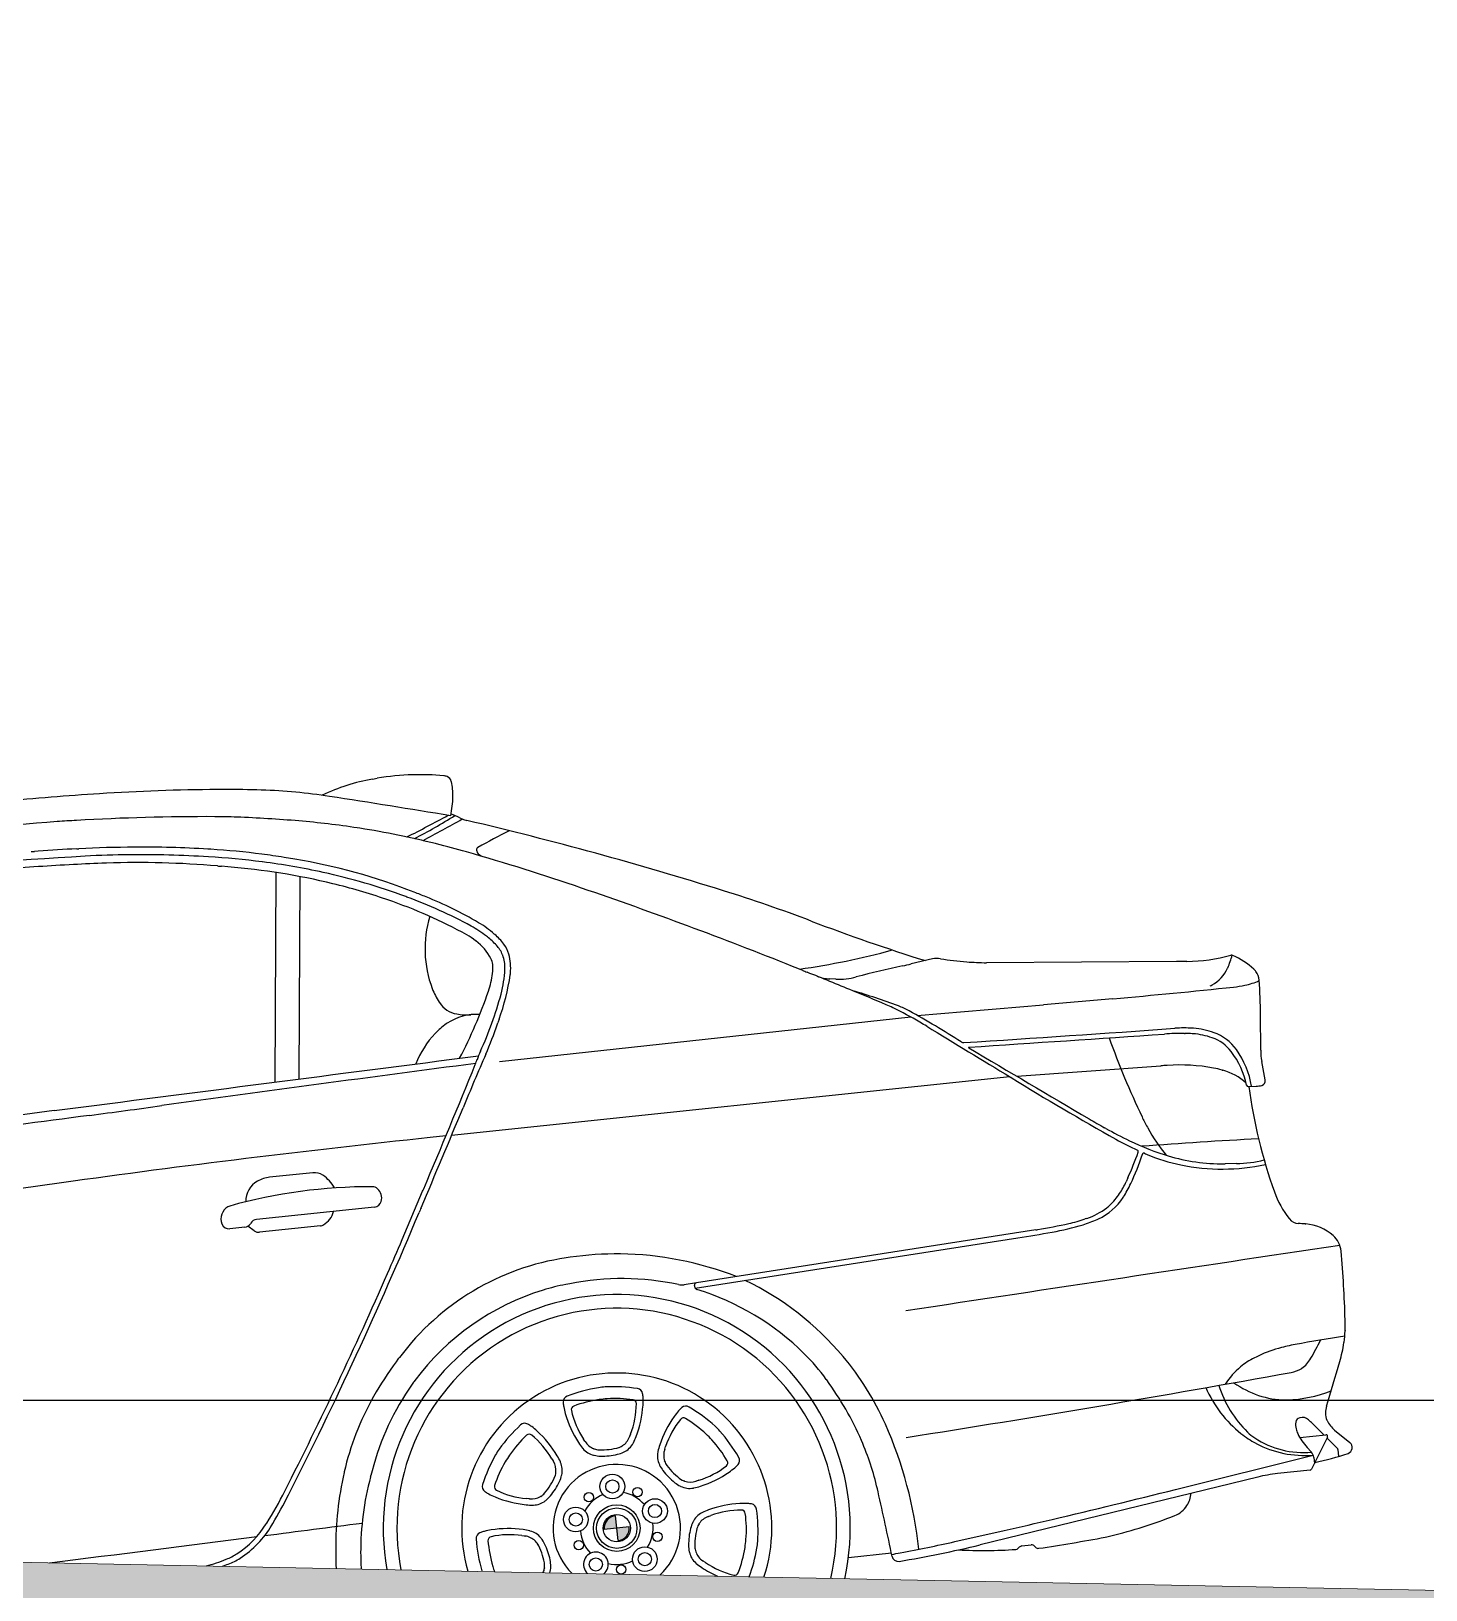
# Model space of a CAD drawing. Header units: metres. Extents: x -442 to 316, y -503 to 125.
# Drawn here: x 224.716 to 226.754, y -298.073 to -295.797 of the extents above; entities that cross this region are included whole.
import ezdxf

# ---------------------------------------------------------------- set-up
doc = ezdxf.new("R2010")
doc.units = ezdxf.units.M
for name, color, linetype in [('FIGURE_SAGOME', 252, 'Continuous'), ('SRAFA', 251, 'Continuous'), ('SRAFY', 3, 'Continuous'), ('ZDIVO', 1, 'Continuous')]:
    doc.layers.add(name, color=color, linetype=linetype)

msp = doc.modelspace()

# ---------------------------------------------------------------- hatches: boundary and pattern name
at = {"layer": 'FIGURE_SAGOME', "linetype": 'Continuous'}
h = msp.add_hatch(color=256, dxfattribs=at)
edge = h.paths.add_edge_path()
edge.add_line((225.553597, -297.985036), (225.571779, -297.983105))
edge.add_line((225.571779, -297.983105), (225.569847, -297.964923))
edge.add_ellipse((225.571779, -297.983105), major_axis=(0.011491, 0.014222), ratio=1, start_angle=45, end_angle=135)
edge = h.paths.add_edge_path()
edge.add_line((225.58996, -297.981174), (225.571779, -297.983105))
edge.add_line((225.571779, -297.983105), (225.57371, -298.001287))
edge.add_ellipse((225.571779, -297.983105), major_axis=(-0.014222, 0.011491), ratio=1, start_angle=135, end_angle=225)
at = {"layer": 'SRAFA', "linetype": 'Continuous'}
msp.add_hatch(color=256, dxfattribs=at).paths.add_polyline_path([(190.501974, -295.796843), (190.501974, -299.283549), (231.965839, -299.283549), (231.965839, -298.296843), (229.141226, -298.296843), (229.141226, -298.096843), (227.899876, -298.096843), (220.899876, -297.956843), (219.0265, -297.854529), (201.729876, -296.522107), (192.315046, -295.796843)])

# ---------------------------------------------------------------- linework, layer by layer
at = {"layer": 'FIGURE_SAGOME', "linetype": 'Continuous'}
for p, q in [((225.214989, -296.889173), (225.221896, -296.88797)), ((225.323987, -296.885495), (225.324188, -296.885575)), ((225.330086, -296.892438), (225.330207, -296.892947)), ((224.826998, -296.909945), (224.816283, -296.910614)), ((225.05316, -296.90515), (225.052629, -296.905133)), ((225.196734, -296.96102), (225.192853, -296.960419)), ((224.726913, -296.994296), (224.721395, -296.994703)), ((224.783158, -296.99095), (224.783092, -296.990953)), ((224.97872, -296.991685), (224.974687, -296.991437)), ((225.308343, -296.983691), (225.307238, -296.983413)), ((225.367734, -296.995583), (225.368078, -296.996167)), ((224.826623, -297.011869), (224.825701, -297.0119)), ((225.003814, -297.017304), (224.994616, -297.016559)), ((225.054503, -297.010185), (225.05369, -297.010081)), ((225.10141, -297.006115), (225.085907, -297.003542)), ((225.072769, -297.331673), (225.074495, -297.025601)), ((225.107819, -297.32715), (225.109485, -297.031633)), ((225.265313, -297.061367), (225.263614, -297.06074)), ((225.293449, -297.061238), (225.293338, -297.061194)), ((225.23725, -297.065494), (225.234597, -297.064583)), ((225.36611, -297.125495), (225.365665, -297.125152)), ((225.382762, -297.119667), (225.381306, -297.11852)), ((225.393592, -297.115997), (225.392915, -297.115411)), ((225.405198, -297.146486), (225.404949, -297.145852)), ((225.414139, -297.144929), (225.414054, -297.144613)), ((226.032995, -297.15185), (226.001823, -297.159066)), ((225.390715, -297.160265), (225.390671, -297.159852)), ((225.40838, -297.166914), (225.408419, -297.166089)), ((225.842705, -297.168364), (225.828647, -297.162741)), ((226.389447, -297.15548), (226.111924, -297.157466)), ((226.404613, -297.155397), (226.403689, -297.1554)), ((226.463986, -297.165119), (226.46418, -297.164696)), ((225.89198, -297.181367), (225.882954, -297.181008)), ((225.312545, -297.215009), (225.312894, -297.215526)), ((225.975654, -297.223365), (225.975031, -297.223065)), ((226.296313, -297.209905), (226.195071, -297.218667)), ((225.324057, -297.245837), (225.322728, -297.246727)), ((225.397552, -297.246716), (225.398099, -297.245085)), ((225.400455, -297.301622), (226.001147, -297.236525)), ((226.015244, -297.244594), (226.014223, -297.243991)), ((226.512293, -297.284831), (226.512042, -297.233492)), ((226.4011, -297.260561), (226.401913, -297.260568)), ((226.413576, -297.261062), (226.413643, -297.261067)), ((226.414149, -297.253137), (226.414215, -297.253142)), ((225.367964, -297.29843), (225.367721, -297.299176)), ((226.155986, -297.323112), (226.366243, -297.307915)), ((226.455959, -297.314021), (226.456831, -297.314261)), ((226.518959, -297.328545), (226.513879, -297.301456)), ((226.146031, -297.324058), (225.330537, -297.40951)), ((226.494036, -297.337968), (226.505541, -297.337606)), ((226.286188, -297.399427), (226.28439, -297.398427)), ((226.346762, -297.39751), (226.347407, -297.398709)), ((225.322213, -297.410382), (225.299266, -297.412787)), ((226.345313, -297.436871), (226.346657, -297.43744)), ((226.376993, -297.439365), (226.378595, -297.43985)), ((226.476849, -297.450773), (226.460246, -297.451052)), ((225.127671, -297.464023), (225.064772, -297.470704)), ((226.318425, -297.471376), (226.315817, -297.477262)), ((224.7609, -297.478737), (223.873571, -297.603222)), ((225.258372, -297.561606), (225.288242, -297.491201)), ((225.21814, -297.514111), (225.045543, -297.532444)), ((226.311349, -297.500065), (226.311739, -297.499449)), ((225.042321, -297.548925), (225.032944, -297.542087)), ((225.037322, -297.537499), (225.036662, -297.53852)), ((225.139001, -297.54157), (225.050102, -297.551012)), ((226.258421, -297.530738), (226.256097, -297.531525)), ((226.273533, -297.532225), (226.275204, -297.531473)), ((226.553969, -297.530972), (226.554443, -297.531573)), ((226.577469, -297.53878), (226.578115, -297.538827)), ((225.028442, -297.543575), (225.006609, -297.545894)), ((225.686209, -297.632637), (226.157523, -297.559214)), ((226.183966, -297.547558), (225.688183, -297.624792)), ((225.503803, -297.587531), (225.497649, -297.588432)), ((225.503104, -297.62608), (225.497448, -297.627187)), ((225.688183, -297.624792), (225.670134, -297.627604)), ((225.685589, -297.630767), (225.685351, -297.628532)), ((226.63561, -297.694412), (226.635593, -297.695125)), ((226.539749, -297.720168), (226.538245, -297.720583)), ((226.634084, -297.711589), (226.633987, -297.712193)), ((225.250686, -297.738901), (225.249779, -297.740094)), ((225.254602, -297.733706), (225.254533, -297.733798)), ((226.505498, -297.733171), (226.503149, -297.734348)), ((226.57965, -297.743322), (226.579865, -297.743055)), ((225.878477, -297.766724), (225.877837, -297.765845)), ((226.572298, -297.74973), (226.572596, -297.749546)), ((225.273161, -297.772642), (225.272975, -297.772906)), ((225.610251, -297.793453), (225.610195, -297.792183)), ((225.494114, -297.804513), (225.494326, -297.805766)), ((225.662984, -297.811034), (225.662137, -297.811981)), ((226.606983, -297.814371), (226.606951, -297.815221)), ((225.44749, -297.83478), (225.446462, -297.834032)), ((226.564007, -297.837841), (226.564063, -297.838071)), ((226.604737, -297.847012), (226.58816, -297.830465)), ((226.609101, -297.825428), (226.609428, -297.8261)), ((225.525226, -297.856142), (225.523186, -297.853038)), ((225.591965, -297.845733), (225.590623, -297.849196)), ((225.595779, -297.859057), (225.596149, -297.858355)), ((226.505302, -297.85923), (226.505725, -297.859453)), ((226.569411, -297.850765), (226.607626, -297.846705)), ((226.609875, -297.850009), (226.586398, -297.897172)), ((226.609166, -297.851433), (226.624414, -297.866653)), ((226.620331, -297.839912), (226.642645, -297.858198)), ((225.476963, -297.881672), (225.478833, -297.884881)), ((225.521747, -297.866258), (225.522255, -297.866866)), ((225.538011, -297.87658), (225.538676, -297.876736)), ((225.538768, -297.867341), (225.538448, -297.867221)), ((225.580022, -297.862805), (225.579735, -297.862989)), ((225.581798, -297.872155), (225.582416, -297.871863)), ((225.631939, -297.871135), (225.631781, -297.871913)), ((225.642017, -297.867548), (225.643172, -297.864018)), ((226.388087, -297.926609), (226.588988, -297.876384)), ((226.586095, -297.871693), (226.580157, -297.865378)), ((226.589761, -297.879703), (226.590699, -297.888532)), ((226.625075, -297.86804), (226.626175, -297.878396)), ((225.17376, -297.901028), (225.173545, -297.901976)), ((225.214483, -297.899169), (225.212605, -297.906391)), ((225.482864, -297.901654), (225.482829, -297.901993)), ((225.489758, -297.886998), (225.489439, -297.886271)), ((225.491282, -297.906095), (225.491438, -297.905431)), ((225.63401, -297.890287), (225.634302, -297.890904)), ((225.641705, -297.885118), (225.6416, -297.884794)), ((225.744042, -297.894938), (225.745, -297.894102)), ((226.584631, -297.898407), (226.53703, -297.903463)), ((225.66477, -297.921763), (225.665383, -297.922063)), ((225.670973, -297.914544), (225.67065, -297.914435)), ((225.683728, -297.924527), (225.684507, -297.924378)), ((225.691767, -297.913237), (225.688222, -297.914347)), ((225.953456, -297.930218), (225.952418, -297.925647)), ((226.507912, -297.908539), (226.10258, -298.007432)), ((225.383726, -297.932475), (225.384838, -297.933091)), ((225.443489, -297.940341), (225.439791, -297.940001)), ((225.449229, -297.949368), (225.450022, -297.94935)), ((225.460688, -297.936736), (225.460395, -297.936911)), ((225.46744, -297.943088), (225.467976, -297.942665)), ((225.763175, -297.947128), (225.761906, -297.947056)), ((225.57371, -298.001287), (225.569847, -297.964923)), ((225.683147, -297.973888), (225.682847, -297.974502)), ((225.69683, -297.960329), (225.696123, -297.960689)), ((225.705918, -297.965971), (225.709397, -297.964673)), ((225.059787, -297.97688), (225.060425, -297.97587)), ((225.067991, -297.978798), (225.06951, -297.976232)), ((225.37832, -297.987799), (225.377095, -297.988136)), ((225.433358, -297.993993), (225.437033, -297.994531)), ((225.4455, -297.987309), (225.444733, -297.987105)), ((225.58996, -297.981174), (225.553597, -297.985036)), ((225.691986, -297.976682), (225.692174, -297.976397)), ((226.065791, -298.002753), (226.13767, -297.986575)), ((225.161347, -298.013692), (225.161384, -298.02087)), ((225.45266, -298.001837), (225.452904, -298.002076)), ((225.461381, -297.998025), (225.460959, -297.997488)), ((225.677717, -298.017562), (225.677864, -298.018229)), ((225.687228, -298.017911), (225.687112, -298.01759)), ((225.910158, -298.025927), (225.972832, -298.01927)), ((226.158321, -298.012393), (226.159754, -298.010873)), ((226.16322, -298.009149), (226.1773, -298.007653)), ((226.18189, -298.009317), (226.183486, -298.010951)), ((225.466262, -298.041048), (225.466216, -298.041386)), ((225.475438, -298.03973), (225.475442, -298.039047)), ((225.687376, -298.034107), (225.687978, -298.034624)), ((225.701215, -298.033354), (225.698138, -298.031274))]:
    msp.add_line(p, q, dxfattribs=at)
for centre, radius in [((225.565319, -297.922294), 0.018037), ((225.565319, -297.922294), 0.009634), ((225.602106, -297.930443), 0.006771), ((225.531066, -297.937989), 0.006771), ((225.571779, -297.983105), 0.03407), ((225.627617, -297.95817), 0.018037), ((225.627617, -297.95817), 0.009634), ((225.511948, -297.970456), 0.018037), ((225.511948, -297.970456), 0.009634), ((225.571779, -297.983105), 0.029516), ((225.571779, -297.983105), 0.019953), ((225.631235, -297.995675), 0.006771), ((225.516289, -298.007884), 0.006771), ((225.612748, -298.028506), 0.018037), ((225.612748, -298.028506), 0.009634), ((225.54126, -298.036099), 0.009634), ((225.578197, -298.043536), 0.006771)]:
    msp.add_circle(centre, radius, dxfattribs=at)
for centre, radius, start, end in [((225.069681, -297.516926), 0.046482, 96.062991, 119.215902), ((225.130037, -297.486293), 0.022395, 55.958741, 96.062991), ((225.111529, -297.51369), 0.055458, 29.609375, 55.958741), ((225.212043, -298.249275), 0.764776, 89.786328, 105.598485), ((225.063439, -297.505763), 0.033693, 119.215902, 181.322005), ((225.214853, -297.495702), 0.011198, 47.666057, 89.786328), ((225.209977, -297.501054), 0.018438, 344.59714, 47.666057), ((225.013963, -297.531411), 0.020368, 119.771457, 201.416305), ((225.00941, -297.523451), 0.011198, 105.598485, 119.771457), ((225.216957, -297.502977), 0.011198, 276.062991, 344.59714), ((225.005426, -297.534759), 0.011198, 201.416305, 276.062991), ((225.027259, -297.53244), 0.011198, 276.062991, 327.113865), ((225.046725, -297.543579), 0.011198, 96.062991, 147.113865), ((225.137819, -297.530435), 0.011198, 276.062991, 300.321975), ((225.127919, -297.513509), 0.030806, 300.321975, 346.867429), ((225.048919, -297.539877), 0.011198, 233.899814, 276.062991), ((225.571779, -297.983105), 0.341078, 347.49775, 190.210724), ((225.571779, -297.983105), 0.321084, 346.780235, 190.928239), ((225.571779, -297.983105), 0.22652, 341.606843, 196.101632), ((225.502523, -297.798642), 0.008994, 110.738435, 182.368363), ((225.58351, -298.012531), 0.237702, 99.316458, 110.738435), ((225.5591, -297.86374), 0.086922, 92.809523, 99.316458), ((225.566491, -298.014339), 0.237702, 81.387547, 92.809523), ((225.60074, -297.78821), 0.008994, 9.757619, 81.387547), ((225.566448, -297.794107), 0.043789, 2.518092, 9.757619), ((225.537289, -297.797204), 0.043789, 182.368363, 189.607891), ((225.583007, -297.790754), 0.089943, 189.607891, 196.136307), ((225.510989, -297.810125), 0.005621, 110.637513, 192.656949), ((225.628688, -297.783693), 0.126252, 192.656949, 213.316286), ((225.570393, -297.967851), 0.174163, 98.09274, 110.637513), ((225.569467, -297.961342), 0.167589, 94.033243, 98.09274), ((225.569929, -297.9679), 0.174163, 81.488468, 94.033243), ((225.47425, -297.800097), 0.126252, 338.809683, 359.469032), ((225.594875, -297.801215), 0.005621, 359.469032, 81.488468), ((225.447897, -297.792322), 0.162619, 339.50444, 355.989675), ((225.520395, -297.797404), 0.089943, 355.989675, 2.518092), ((225.729165, -297.871955), 0.089943, 138.179316, 144.707742), ((225.695618, -297.840232), 0.043789, 130.939783, 138.179316), ((225.672818, -297.813948), 0.008994, 59.309864, 130.939783), ((225.556086, -298.010624), 0.237702, 47.88789, 59.309864), ((225.592901, -298.006713), 0.237702, 132.816119, 144.238094), ((225.43746, -297.838947), 0.008994, 61.186196, 132.816119), ((225.420691, -297.869434), 0.043789, 53.946668, 61.186196), ((225.394555, -297.907496), 0.089943, 47.418244, 53.946668), ((225.65282, -297.770556), 0.162619, 196.136307, 212.621546), ((225.788485, -297.913943), 0.162619, 144.707742, 161.192975), ((225.763168, -297.903267), 0.126252, 141.228385, 161.887723), ((225.669118, -297.827727), 0.005621, 59.208934, 141.228385), ((225.58284, -297.972511), 0.174163, 46.664167, 59.208934), ((225.657197, -297.89877), 0.086922, 41.380951, 47.88789), ((225.558738, -297.975071), 0.174163, 132.917043, 145.461818), ((225.443971, -297.851641), 0.005621, 50.897598, 132.917043), ((225.367889, -297.945252), 0.126252, 30.23826, 50.897598), ((225.345379, -297.961008), 0.162619, 30.933004, 47.418244), ((225.582139, -297.815795), 0.0787, 212.621546, 219.88128), ((225.487645, -297.880843), 0.044971, 32.315724, 33.316286), ((225.547589, -297.842925), 0.025958, 212.315724, 249.382477), ((225.565982, -297.840971), 0.025958, 302.743507, 339.810257), ((225.569921, -297.845449), 0.02922, 295.31538, 332.244695), ((225.632553, -297.865451), 0.044971, 158.809683, 159.810257), ((225.526504, -297.821705), 0.0787, 332.244695, 339.50444), ((225.587352, -297.967729), 0.167589, 42.604674, 46.664167), ((225.582513, -297.972179), 0.174163, 30.059896, 42.604674), ((225.544062, -297.998445), 0.237702, 29.958971, 41.380951), ((225.602099, -297.99228), 0.237702, 150.745025, 162.167004), ((225.47055, -297.918594), 0.086922, 144.238094, 150.745025), ((225.553322, -297.971343), 0.167589, 145.461818, 149.521305), ((225.417362, -297.917871), 0.0787, 23.673264, 30.933004), ((225.544679, -297.84813), 0.02922, 219.88128, 256.810601), ((225.548937, -297.832951), 0.044971, 256.810601, 268.937172), ((225.546686, -297.846295), 0.022486, 249.382477, 268.389732), ((225.548896, -297.76767), 0.101142, 268.389732, 285.150267), ((225.549962, -297.777707), 0.100225, 268.937172, 283.188807), ((225.562569, -297.831503), 0.044971, 283.188807, 295.31538), ((225.567573, -297.844077), 0.022486, 283.736247, 302.743507), ((225.66041, -297.877762), 0.02922, 168.452717, 205.382029), ((225.709046, -297.886889), 0.0787, 161.192975, 168.452717), ((225.666294, -297.876792), 0.025958, 160.887155, 197.953902), ((225.599274, -297.853568), 0.044971, 340.887155, 341.887723), ((225.742211, -297.884233), 0.008994, 318.329054, 29.958971), ((225.558988, -297.974678), 0.174163, 149.521305, 162.066085), ((225.571779, -297.983105), 0.093086, 312.674868, 225.033607), ((225.517685, -297.862234), 0.044971, 210.23826, 211.238824), ((225.45704, -297.899018), 0.025958, 354.172075, 31.238824), ((225.46046, -297.89971), 0.022486, 335.164822, 354.172075), ((225.447509, -297.895783), 0.044971, 334.617375, 346.743953), ((225.462996, -297.89873), 0.02922, 346.743953, 23.673264), ((225.674933, -297.871627), 0.044971, 205.382029, 217.508603), ((225.718763, -297.837984), 0.100225, 217.508603, 231.76024), ((225.663096, -297.878187), 0.022486, 197.953902, 216.961161), ((225.725946, -297.830893), 0.101142, 216.961161, 233.721697), ((225.654052, -297.79275), 0.126252, 287.38112, 308.040454), ((225.6437, -297.767299), 0.162619, 288.075863, 304.561101), ((225.728387, -297.887756), 0.005621, 308.040454, 30.059896), ((225.684928, -297.827149), 0.089943, 304.561101, 311.089523), ((225.71622, -297.861099), 0.043789, 311.089523, 318.329054), ((225.38438, -297.92224), 0.008994, 162.167004, 233.796925), ((225.398636, -297.922781), 0.005621, 162.066085, 244.085519), ((225.451354, -297.81428), 0.126252, 244.085519, 264.744864), ((225.389077, -297.866674), 0.101142, 319.818303, 336.578843), ((225.397589, -297.872098), 0.100225, 320.365745, 334.617375), ((225.684564, -297.881382), 0.044971, 231.76024, 243.886805), ((225.677853, -297.893134), 0.022486, 232.307683, 251.314933), ((225.678244, -297.895825), 0.02922, 243.886805, 280.816124), ((225.679289, -297.889954), 0.025958, 251.314933, 288.381684), ((225.669738, -297.847076), 0.0787, 280.816124, 288.075863), ((225.701656, -297.957265), 0.044971, 107.38112, 108.381684), ((225.404931, -297.894163), 0.043789, 233.796925, 241.036457), ((225.428393, -297.854398), 0.089943, 241.036457, 247.564883), ((225.456129, -297.787222), 0.162619, 247.564883, 264.050117), ((225.44743, -297.870689), 0.0787, 264.050117, 271.309854), ((225.43937, -297.985124), 0.044971, 83.744297, 84.744864), ((225.447099, -297.914616), 0.025958, 263.744297, 300.811045), ((225.449354, -297.920137), 0.02922, 271.309854, 308.239171), ((225.449171, -297.917424), 0.022486, 300.811045, 319.818303), ((225.440142, -297.907343), 0.044971, 308.239171, 320.365745), ((225.571779, -297.983105), 0.053031, 112.320907, 151.805067), ((225.571779, -297.983105), 0.053031, 40.320902, 79.805072), ((225.760966, -298.109411), 0.162619, 93.279171, 109.764401), ((225.756808, -298.036854), 0.089943, 86.750741, 93.279171), ((225.760693, -297.990847), 0.043789, 79.511213, 86.750741), ((225.767028, -297.956633), 0.008994, 7.8813, 79.511213), ((225.571779, -297.983105), 0.018284, 96.062991, 186.062996), ((225.723251, -297.994249), 0.044971, 153.95346, 166.080027), ((225.7094, -297.986719), 0.02922, 117.024147, 153.95346), ((225.713827, -297.990715), 0.025958, 109.458584, 146.525335), ((225.732588, -298.030436), 0.0787, 109.764401, 117.024147), ((225.690198, -297.923837), 0.044971, 289.458584, 290.45915), ((225.753527, -298.082961), 0.126252, 89.799811, 110.45915), ((225.753949, -297.962332), 0.005621, 7.780373, 89.799811), ((225.586958, -297.985148), 0.174163, 355.235595, 7.780373), ((225.54048, -297.987994), 0.237702, 356.459321, 7.8813), ((225.375325, -297.998238), 0.008994, 112.614768, 184.244685), ((225.388705, -298.030358), 0.043789, 105.375236, 112.614768), ((225.402168, -298.074522), 0.089943, 98.846814, 105.375236), ((225.389309, -298.001062), 0.005621, 102.326169, 184.34561), ((225.415061, -298.118912), 0.126252, 81.666832, 102.326169), ((225.413345, -298.146334), 0.162619, 82.361581, 98.846814), ((225.424499, -298.06316), 0.0787, 75.101836, 82.361581), ((225.443551, -297.950035), 0.044971, 261.666832, 262.667396), ((225.434498, -298.020384), 0.025958, 45.600648, 82.667396), ((225.437987, -298.015548), 0.02922, 38.172519, 75.101836), ((225.571779, -297.983105), 0.053031, 184.320911, 223.805073), ((225.571779, -297.983105), 0.018284, 276.062991, 6.062996), ((225.571779, -297.983105), 0.053031, 328.320906, 7.805077), ((225.776882, -298.007541), 0.100225, 166.080027, 180.331672), ((225.786904, -298.008735), 0.101142, 165.532591, 182.293128), ((225.710742, -297.989084), 0.022486, 146.525335, 165.532591), ((225.603406, -297.98131), 0.237702, 184.244685, 195.666669), ((225.557367, -297.988291), 0.174163, 184.34561, 196.890393), ((225.437172, -298.018142), 0.022486, 26.593397, 45.600648), ((225.366837, -298.053353), 0.101142, 11.246876, 28.00741), ((225.426027, -298.025819), 0.044971, 26.045949, 38.172519), ((225.376385, -298.05008), 0.100225, 11.794312, 26.045949), ((225.54126, -298.036099), 0.018037, 310.064326, 227.644148), ((225.721629, -298.007861), 0.044971, 180.331672, 192.458233), ((225.706397, -298.011925), 0.02922, 192.458233, 229.387551), ((225.708257, -298.009942), 0.022486, 180.879101, 199.886365), ((225.711639, -298.009082), 0.025958, 199.886365, 236.953107), ((225.587014, -297.984686), 0.174163, 338.63133, 351.176099), ((225.59351, -297.985694), 0.167589, 351.176099, 355.235595), ((225.542504, -297.971), 0.237702, 339.524539, 349.952373), ((225.690972, -297.997306), 0.086922, 349.952373, 356.459321), ((225.551076, -297.990201), 0.167589, 196.890393, 199.706094), ((225.440496, -298.037881), 0.025958, 336.739527, 352.23961), ((225.443983, -298.038012), 0.022486, 352.23961, 11.246876), ((225.446218, -298.03956), 0.02922, 342.540711, 359.667737), ((225.430471, -298.038786), 0.044971, 359.667737, 11.794312), ((225.571779, -297.983105), 0.053031, 256.320906, 295.805071), ((225.739207, -297.974881), 0.0787, 229.387551, 236.64729), ((225.785345, -297.904783), 0.162619, 236.64729, 245.897882), ((225.672959, -298.068536), 0.044971, 55.952548, 56.953107), ((225.771901, -297.928745), 0.126252, 235.952548, 256.611882), ((225.743969, -298.046097), 0.005621, 256.611882, 338.63133)]:
    msp.add_arc(centre, radius, start, end, dxfattribs=at)
for centre, major_axis, start_param, end_param in [((225.016693, -299.889681), (-0.315371, 2.969147), -0.10135371, -0.0428763), ((225.008158, -298.456033), (-0.163921, 1.543278), -0.1364786, -0.10135371), ((225.263107, -297.168571), (-0.029947, 0.281943), 0.06569691, 0.34208), ((225.283869, -297.247816), (-0.03857, 0.363124), -0.07935769, 0.06569691), ((225.284872, -297.284122), (-0.042406, 0.399244), -0.1938098, -0.07935769), ((225.317465, -296.902488), (-0.001928, 0.018156), -0.47836081, -0.1938098), ((225.320679, -296.894716), (-0.001037, 0.009767), -1.44097129, -0.47836081), ((225.249327, -296.912531), (-0.008919, 0.083972), 4.58278666, 4.84221401), ((225.077277, -301.010331), (-0.433908, 4.085147), -0.0428763, -0.00781021), ((225.028963, -297.748984), (-0.089188, 0.839687), -0.25605601, -0.1364786), ((222.085719, -317.679908), (-2.219162, 20.892939), -0.26470596, -0.25605601), ((225.189726, -296.910999), (-0.015309, 0.144134), 4.38779238, 4.58278666), ((224.888964, -298.772131), (-0.192848, 1.815621), -0.04829745, -0.03256779), ((224.984888, -300.417472), (-0.366933, 3.454594), -0.10733504, -0.04829745), ((224.984738, -297.856795), (-0.096424, 0.907811), -0.14306053, -0.10733504), ((224.941711, -299.0802), (-0.225761, 2.125488), -0.18617654, -0.14306053), ((225.010125, -298.201119), (-0.132583, 1.24824), -0.25566538, -0.18617654), ((224.407621, -295.22969), (-0.205637, 1.936026), 3.49766652, 3.53297393), ((224.928312, -296.27957), (-0.082384, 0.775629), 3.5039774, 3.59225878), ((221.982497, -290.741018), (-0.747249, 7.035192), 3.528334, 3.53770393), ((225.299446, -297.033018), (-0.010327, 0.097224), -0.57305083, -0.42673536), ((225.362901, -296.905094), (-0.004821, 0.045391), 2.56854182, 2.6534317), ((225.362901, -296.905094), (-0.004821, 0.045391), 2.6534317, 2.80828718), ((224.104792, -302.455318), (-0.597221, 5.622713), -0.40291037, -0.33330548), ((225.27482, -303.995843), (-0.746097, 7.024347), -0.03256779, 0.00239608), ((225.015228, -298.193422), (-0.131696, 1.239892), -0.34735875, -0.25566538), ((227.08773, -300.229945), (-0.388294, 3.655707), 0.37270367, 0.38695866), ((224.51755, -294.263589), (-0.289272, 2.723432), 3.1079668, 3.10980411), ((224.879797, -299.042632), (-0.216954, 2.042574), -0.05959788, -0.03178854), ((224.729433, -295.851129), (-0.12053, 1.134763), 3.08199477, 3.08445304), ((224.88972, -299.085156), (-0.221489, 2.085276), -0.09643814, -0.05713961), ((224.884329, -298.585852), (-0.168742, 1.588668), -0.16482323, -0.09643814), ((224.912666, -298.157233), (-0.123353, 1.161347), -0.22989506, -0.16482323), ((224.960917, -298.423329), (-0.156689, 1.475192), -0.37834199, -0.34735875), ((224.455468, -300.268007), (-0.359114, 3.380984), -0.43088007, -0.37834199), ((225.370887, -296.992525), (-0.000434, 0.004085), 0.38695866, 1.57652583), ((225.373219, -296.992264), (-0.000686, 0.006454), 1.57652583, 2.00349046), ((225.195837, -303.765594), (-0.715683, 6.738), -0.04736693, 0), ((225.040796, -301.781591), (-0.504347, 4.748316), -0.05153988, -0.02974171), ((224.916227, -299.520605), (-0.265166, 2.496479), -0.07079292, -0.05153988), ((224.876232, -298.368701), (-0.144636, 1.361716), -0.0952417, -0.04736693), ((224.876934, -298.406143), (-0.147372, 1.387479), -0.18865751, -0.07079292), ((224.879815, -298.667844), (-0.176238, 1.659246), -0.16562789, -0.0952417), ((224.903519, -298.25537), (-0.132583, 1.24824), -0.22910265, -0.16562789), ((225.094422, -295.697249), (-0.139815, 1.316325), 2.95293515, 2.95760793), ((224.927127, -298.031013), (-0.107428, 1.011416), -0.33908948, -0.18398472), ((224.943366, -297.904321), (-0.096424, 0.907811), -0.26651877, -0.22989506), ((224.930489, -298.038567), (-0.109489, 1.030819), -0.31682451, -0.22910265), ((224.962993, -297.880832), (-0.093634, 0.881544), -0.47377544, -0.26651877), ((225.379651, -296.989163), (-0.001446, 0.013617), 2.00349046, 2.75587629), ((224.951155, -297.939976), (-0.098835, 0.930506), -0.45310746, -0.31682451), ((224.955866, -297.907508), (-0.094013, 0.885115), -0.43079288, -0.33908948), ((225.022888, -297.743534), (-0.076682, 0.721946), -0.59640686, -0.45310746), ((224.203064, -299.887949), (-0.321011, 3.022248), -0.48000812, -0.47377544), ((225.090962, -297.586225), (-0.059618, 0.561295), -0.63283274, -0.48000812), ((223.405581, -303.442114), (-0.71314, 6.714058), -0.48016512, -0.43088007), ((225.072495, -299.233056), (-0.24106, 2.269526), -0.46308914, -0.40291037), ((225.003858, -297.771309), (-0.078721, 0.741143), -0.6023573, -0.43079288), ((225.450428, -297.137836), (-0.017014, 0.16018), 1.16355555, 1.8302373), ((225.284998, -297.244569), (-0.016874, 0.158867), -0.76569182, -0.59640686), ((225.290986, -297.236819), (-0.016874, 0.158867), -0.811653, -0.63283274), ((226.897464, -294.25435), (-0.320661, 3.018959), 2.67850351, 2.73738842), ((225.304636, -297.206872), (-0.010848, 0.102129), -0.75469086, -0.6023573), ((225.317857, -297.190108), (-0.008577, 0.08075), -1.17707901, -0.75469086), ((225.308458, -297.216917), (-0.013019, 0.122569), -0.91330869, -0.76569182), ((225.332889, -297.188301), (-0.010049, 0.094612), -1.01932414, -0.811653), ((225.365257, -297.161783), (-0.00458, 0.043121), -1.29881409, -0.91330869), ((225.375011, -297.155341), (-0.004339, 0.040851), -1.41079541, -1.01932414), ((225.368312, -297.162227), (-0.002411, 0.022695), -1.57079633, -1.17707901), ((225.362394, -297.163665), (-0.004939, 0.046501), 4.5562538, 4.98437122), ((225.33967, -297.165392), (-0.008276, 0.077919), 4.51791385, 4.8723899), ((225.681567, -296.046183), (-0.11951, 1.125164), 3.17548458, 3.29989034), ((226.039884, -297.182097), (-0.003277, 0.030854), -0.26415147, 0.11988706), ((226.114876, -296.700907), (-0.048212, 0.453905), 2.87744119, 2.96329615), ((226.402922, -296.91095), (-0.025823, 0.243121), 3.04121518, 3.31068402), ((226.373476, -297.121613), (-0.010722, 0.100946), 4.16974073, 4.36335992), ((226.469914, -297.150717), (-0.000482, 0.004539), -0.52125816, 0.16909137), ((226.425859, -297.252348), (-0.012224, 0.115091), -0.84415588, -0.52125816), ((225.251495, -297.15171), (-0.015058, 0.141768), 4.27188602, 4.45833243), ((225.341524, -297.16549), (-0.005303, 0.04993), 4.45833243, 4.71238898), ((225.082453, -297.121797), (-0.036205, 0.340862), 4.25657016, 4.45183165), ((225.239909, -297.158041), (-0.018079, 0.170214), 4.34126088, 4.5562538), ((225.376263, -297.16875), (-0.004339, 0.040851), 4.45183165, 4.51791385), ((227.480823, -292.923181), (-0.482119, 4.539053), 2.66142754, 2.66312658), ((223.812958, -302.476331), (-0.602093, 5.668578), -0.49121007, -0.47846608), ((225.884976, -297.124004), (-0.006026, 0.056738), 2.66033263, 2.99822543), ((226.325293, -298.737159), (-0.170155, 1.601975), 0.1057831, 0.14976274), ((225.799122, -296.269134), (-0.096424, 0.907811), 3.24737575, 3.26147971), ((226.123284, -296.580812), (-0.060934, 0.573676), 2.96329615, 3.01421276), ((226.43525, -301.719204), (-0.48212, 4.539053), -0.10037748, -0.09721103), ((226.415044, -297.141873), (-0.005785, 0.054469), 3.54171974, 4.16974073), ((226.484313, -297.187153), (-0.002899, 0.027297), -0.99652648, -0.84415588), ((226.487853, -297.18425), (-0.002411, 0.022695), 4.67002045, 5.28665882), ((225.390432, -297.161036), (-0.010125, 0.09532), 1.8302373, 2.06473099), ((224.72702, -296.965916), (-0.074545, 0.70183), 4.11993611, 4.27188602), ((225.895644, -297.078076), (-0.01092, 0.102809), 2.99822543, 3.29135539), ((225.636139, -298.188232), (-0.108906, 1.02533), -0.45604905, -0.38682617), ((223.812958, -302.476331), (-0.602093, 5.668578), -0.50062129, -0.49121007), ((225.482314, -287.867278), (-0.990528, 9.325614), 3.12239787, 3.14159265), ((226.413432, -297.138926), (-0.006141, 0.057816), 3.48898915, 3.54171974), ((226.455559, -297.030179), (-0.017283, 0.162713), 3.14159265, 3.24404971), ((226.465914, -297.079543), (-0.011955, 0.112549), 3.24404971, 3.44386194), ((225.680489, -297.235032), (-0.089134, 0.839175), 4.60994663, 4.67002045), ((225.34525, -297.193105), (-0.004206, 0.039598), 2.06473099, 2.84832638), ((224.913973, -297.067706), (-0.054267, 0.510914), 4.16768565, 4.34126088), ((225.879121, -297.42916), (-0.024106, 0.226953), -0.54797687, -0.50062129), ((225.754619, -297.698334), (-0.055555, 0.523037), -0.63201149, -0.54797687), ((225.944834, -297.327546), (-0.012053, 0.113476), -0.60799697, -0.45604905), ((222.626361, -256.258998), (-4.342645, 40.885081), 3.11782504, 3.12239787), ((225.367244, -297.312054), (-0.008376, 0.078859), -0.16339468, 0.47815819), ((225.351421, -297.163087), (-0.007447, 0.070111), 2.83977492, 3.14159265), ((225.653585, -297.33411), (-0.028927, 0.272343), 1.1149775, 1.13540107), ((225.243385, -298.626269), (-0.168707, 1.588342), -0.66392558, -0.60799697), ((225.60972, -297.954317), (-0.086782, 0.817029), -0.64524838, -0.63201149), ((225.405429, -297.356277), (-0.014635, 0.137783), 0.70336986, 1.08842801), ((225.37493, -297.326766), (-0.010125, 0.09532), 0.47815819, 0.70336986), ((224.892656, -297.070783), (-0.057166, 0.53821), 4.18916054, 4.27699373), ((412.262597, 18.94475), (-38.966853, 366.864643), 2.49634428, 2.49673583), ((223.832412, -262.331465), (-3.698401, 34.819654), 3.09935015, 3.10830821), ((221.704146, -231.001285), (-7.015991, 66.054063), 3.1011941, 3.10556818), ((227.385572, -296.868393), (-0.124776, 1.174742), 1.81075474, 1.91658684), ((226.398958, -297.648472), (-0.04098, 0.385819), -0.11299583, -0.03602447), ((226.400918, -297.440653), (-0.019864, 0.187018), -0.17241475, -0.03302895), ((226.400918, -297.440653), (-0.019025, 0.179113), -0.17241475, -0.11299583), ((226.403461, -297.40103), (-0.014829, 0.139614), -0.18056959, -0.17241475), ((226.403461, -297.40103), (-0.015669, 0.147519), -0.1805696, -0.17241476), ((226.40559, -297.372496), (-0.011806, 0.111147), -0.44026807, -0.1805696), ((226.40559, -297.372496), (-0.012645, 0.119052), -0.44026807, -0.1805696), ((226.422093, -297.324117), (-0.006392, 0.060181), -1.01790266, -0.44026807), ((226.422093, -297.324117), (-0.007232, 0.068086), -1.05175165, -0.44026807), ((229.495109, -299.147554), (-0.48212, 4.539053), 1.04756788, 1.06628647), ((225.474475, -297.335359), (-0.012053, 0.113476), 1.026093, 1.14383217), ((226.078372, -297.267099), (-0.000723, 0.006809), 2.47766707, 3.09935015), ((226.086105, -297.28108), (-0.000048, 0.000454), -0.04039856, 2.5057226), ((242.612513, -268.613753), (-3.513279, 33.076777), 2.5057226, 2.51192611), ((226.373964, -297.361887), (-0.012924, 0.121675), -1.46324577, -1.01790266), ((226.373816, -297.359413), (-0.013619, 0.128224), -1.50671655, -1.05175165), ((226.60225, -297.284665), (-0.009642, 0.090781), 1.46835397, 1.65154239), ((-205.785751, 3059.325853), (-357.447428, 3365.29126), 3.16366483, 3.16385219), ((234.960895, -370.892483), (-7.838362, 73.79651), 0.02419547, 0.03052588), ((212.883641, -292.04318), (-1.447191, 13.624999), 4.19943383, 4.2138135), ((225.26121, -297.262247), (-0.012053, 0.113476), 4.2138135, 4.28542483), ((226.464541, -298.649498), (-0.142083, 1.337677), -0.04049691, -0.03316933), ((226.394686, -297.591339), (-0.030072, 0.283121), -0.28199736, -0.04049691), ((226.418029, -297.457144), (-0.015669, 0.147519), -0.3698724, -0.28199736), ((226.435085, -297.396313), (-0.008983, 0.084572), -0.83934564, -0.3698724), ((226.031606, -297.520138), (-0.024106, 0.226953), -0.65061721, -0.64485684), ((228.368729, -293.600253), (-0.460538, 4.335871), 2.49097545, 2.5320788), ((226.493959, -297.335687), (-0.000241, 0.00227), 1.67834688, 3.0683424), ((226.504131, -297.2957), (-0.004429, 0.041698), 3.0683424, 3.27368433), ((226.512332, -297.329805), (-0.000723, 0.006809), 3.27368433, 4.79313505), ((227.223758, -297.239561), (-0.07884, 0.742258), 1.59873271, 1.81134524), ((241.427906, -423.344118), (-13.420045, 126.346863), 0.02579521, 0.02922404), ((231.359816, -348.905296), (-5.48753, 51.663928), 0.02207218, 0.02545442), ((221.815194, -274.75385), (-2.410598, 22.695264), 3.16738786, 3.17211853), ((210.451943, -290.983401), (-1.731329, 16.300097), 4.1981942, 4.20787912), ((226.662499, -297.223389), (-0.03857, 0.363124), 1.91658684, 1.96366018), ((226.82273, -296.398433), (-0.12053, 1.134763), 2.51192611, 2.53496821), ((226.600971, -296.814702), (-0.070477, 0.663529), 2.53496821, 2.59350771), ((226.549903, -297.287037), (-0.024736, 0.232888), 1.96366018, 2.17031539), ((226.96487, -313.301773), (-1.687418, 15.886685), -0.00139363, 0.03306744), ((226.517343, -297.015735), (-0.048212, 0.453905), 2.5320788, 2.61009523), ((226.493178, -297.046268), (-0.043391, 0.408515), 2.59350771, 2.74722292), ((226.921654, -305.04163), (-0.806797, 7.595825), -0.05257972, -0.02987242), ((225.809736, -297.238003), (-0.05977, 0.56272), 4.18295811, 4.25444614), ((226.014022, -297.328677), (-0.036678, 0.345315), 4.15744378, 4.29071736), ((226.331328, -297.433174), (-0.000241, 0.00227), 4.25444614, 5.75168789), ((226.341584, -297.437751), (-0.000241, 0.00227), -0.50673987, 1.1491247), ((226.517343, -297.015735), (-0.048212, 0.453905), 2.63485278, 2.64173192), ((226.445955, -297.194356), (-0.027828, 0.261999), 2.64173192, 2.83842799), ((226.455234, -297.170614), (-0.029629, 0.278948), 2.74722292, 3.04805642), ((226.45626, -297.245708), (-0.021695, 0.204257), 3.04805642, 3.05389579), ((226.47343, -297.274698), (-0.018603, 0.175143), 3.05389579, 3.29000355), ((226.454979, -297.148212), (-0.032801, 0.308815), 2.83842799, 3.24601292), ((217.023804, -293.86001), (-0.964239, 9.078105), 4.19898063, 4.19943383), ((226.213002, -297.429042), (-0.012135, 0.11425), 3.80808265, 4.0024613), ((226.217339, -297.432083), (-0.011571, 0.108937), 4.0024613, 4.18295811), ((226.160308, -297.400393), (-0.019285, 0.181562), 4.03457902, 4.15744378), ((226.659159, -297.445551), (-0.014464, 0.136172), 1.81134524, 2.14025084), ((226.731834, -298.15178), (-0.168742, 1.588668), 1.05660155, 1.0614874), ((226.224752, -297.429148), (-0.011312, 0.106498), 3.35891188, 3.66964586), ((226.241291, -297.454237), (-0.008922, 0.083998), 3.45384214, 4.03457902), ((226.260692, -297.47871), (-0.004821, 0.045391), 3.66964586, 3.80808265), ((219.584499, -295.04658), (-0.663701, 6.248605), 4.13048755, 4.20308006), ((225.971104, -296.314845), (-0.132139, 1.244064), 3.2099694, 3.24738393), ((226.130408, -297.121358), (-0.046084, 0.433872), 3.2149785, 3.32297089), ((226.184347, -297.315031), (-0.024106, 0.226953), 3.24738393, 3.35891188), ((226.20481, -297.375713), (-0.018079, 0.170214), 3.32297089, 3.45384214), ((226.567986, -297.520575), (-0.001862, 0.017531), 2.14025084, 2.99404682), ((226.552845, -297.902951), (-0.03857, 0.363124), -0.1758815, -0.14754583), ((226.573457, -297.607711), (-0.007296, 0.068686), -0.826104, -0.1758815), ((221.126153, -295.746011), (-0.48212, 4.539053), 4.18713519, 4.19898062), ((225.847143, -295.547945), (-0.214956, 2.023763), 3.1895945, 3.2149785), ((226.163082, -297.412227), (-0.014464, 0.136172), 3.1895945, 3.2099694), ((226.59606, -297.581566), (-0.003616, 0.034043), 4.69965893, 5.45708131), ((225.572652, -298.061831), (-0.050623, 0.476601), -0.11677934, 0.03890863), ((225.572488, -298.079625), (-0.052502, 0.494299), -0.47101256, -0.11677934), ((288.452548, -712.795535), (-44.341499, 417.465768), 0.04261843, 0.04416778), ((225.202318, -297.711416), (-0.15368, 1.446867), 4.63058678, 4.69965893), ((225.552021, -297.962994), (-0.039978, 0.37638), 0.03890863, 0.81564922), ((219.584599, -295.046624), (-0.662911, 6.241166), 4.13087099, 4.18713519), ((225.56234, -297.963286), (-0.036159, 0.340429), 0.08617564, 0.18800094), ((225.58065, -298.027722), (-0.04321, 0.406815), -0.3108619, 0.08617564), ((225.666653, -297.605049), (-0.002411, 0.022695), 2.83073076, 3.1895945), ((225.688705, -297.628176), (-0.000362, 0.003404), 0.04800185, 1.57079633), ((225.690061, -297.630292), (-0.000482, 0.004539), 1.57079633, 2.7462475), ((225.573339, -298.017884), (-0.046468, 0.437488), -0.96872822, -0.55123713), ((225.571774, -297.994774), (-0.039633, 0.373132), 0.18800094, 0.81605315), ((225.581029, -298.003465), (-0.040671, 0.382906), -0.87941809, -0.39534515), ((226.517781, -297.691945), (-0.012632, 0.118923), 4.44308566, 4.5815191), ((226.320844, -297.685914), (-0.033748, 0.317734), 4.5815191, 4.63058678), ((226.586519, -297.898807), (-0.01951, 0.183683), 0.16103727, 0.35392876), ((226.611324, -297.984418), (-0.028927, 0.272343), 0.0734449, 0.16103727), ((227.06696, -300.514429), (-0.300472, 2.828878), 0.04725094, 0.0734449), ((226.258315, -297.534391), (-0.040916, 0.385218), 4.06366018, 4.14219459), ((226.412034, -297.674703), (-0.024106, 0.226953), 4.31925225, 4.44308566), ((225.589753, -298.006587), (-0.045979, 0.432886), 0.80759272, 1.08735787), ((224.626842, -297.249893), (-0.084371, 0.794334), 3.94918537, 3.95724187), ((225.633924, -297.948508), (-0.032543, 0.306386), -1.04034777, -0.87941809), ((225.595122, -297.998976), (-0.043391, 0.408515), -1.25434044, -0.96872822), ((226.5502, -297.830536), (-0.01133, 0.106668), 0.35392876, 0.58219403), ((226.557941, -297.725238), (-0.003006, 0.028302), 3.58406113, 3.91944821), ((226.52764, -297.69955), (-0.007232, 0.068086), 3.91944821, 4.06366018), ((219.724886, -295.660122), (-0.77118, 7.260495), 4.30988578, 4.31925225), ((225.456226, -297.905769), (-0.024106, 0.226953), 0.81605315, 0.84362028), ((225.509172, -298.043292), (-0.049273, 0.463895), -1.26016001, -1.04034777), ((222.156308, -273.133875), (-2.642007, 24.873935), 3.19055865, 3.21369248), ((226.554092, -297.835337), (-0.011986, 0.112841), 0.58219403, 0.88374877), ((226.548794, -297.710745), (-0.004821, 0.045391), 3.21369248, 3.58406113), ((225.584314, -297.999316), (-0.040997, 0.385979), 0.84362027, 1.20552259), ((226.592041, -297.705662), (-0.018785, 0.176854), 1.88487279, 2.36650475), ((226.604704, -297.725519), (-0.017263, 0.162525), 1.77121275, 2.26772312), ((226.550013, -297.661959), (-0.014151, 0.133225), 2.4131594, 3.02450485), ((226.543183, -297.590937), (-0.021663, 0.203951), 3.07231052, 3.39847665), ((226.54917, -297.750266), (-0.004821, 0.045391), 3.02450485, 3.07231052), ((226.627787, -297.816099), (-0.002235, 0.021043), 1.42499003, 1.92315285), ((226.64294, -297.815888), (-0.003857, 0.036312), 1.16829312, 1.42499003), ((225.426841, -298.075483), (-0.06318, 0.594822), 4.71115535, 5.02884487), ((226.586703, -297.83223), (-0.002506, 0.023591), 1.29680415, 1.7053392), ((226.571412, -297.829573), (-0.000844, 0.007943), 0.15602148, 1.29680415), ((226.573018, -297.835621), (-0.001505, 0.014169), -0.82122145, 0.15602148), ((226.49647, -297.925046), (-0.014037, 0.132155), -0.88301436, -0.82122145), ((226.645706, -297.807989), (-0.004339, 0.040851), 1.92315285, 2.35671797), ((225.546373, -297.989071), (-0.04098, 0.385819), 1.08735787, 1.23757776), ((225.579878, -298.011647), (-0.04098, 0.385819), -1.4515124, -1.26016001), ((226.567079, -297.737704), (-0.014464, 0.136172), 2.36650475, 2.5586537), ((226.539795, -297.793714), (-0.007232, 0.068086), 2.26772312, 2.46830204), ((226.575505, -297.736785), (-0.014371, 0.135297), 2.46830204, 3.11778666), ((226.57609, -297.721031), (-0.016474, 0.155102), 2.5586537, 3.11487869), ((226.60009, -297.829164), (-0.003977, 0.037447), 1.7053392, 1.89601062), ((226.633789, -297.813481), (-0.007956, 0.074905), 1.89601062, 2.22672095), ((226.607867, -297.848975), (-0.000241, 0.00227), 4.13791844, 6.28318531), ((226.637006, -297.865292), (-0.000964, 0.009078), 3.36457805, 5.49831062), ((226.576345, -297.881127), (-0.001446, 0.013617), 4.71238898, 5.3683136), ((226.510239, -297.489833), (-0.04285, 0.403426), 3.23843129, 3.36457805), ((226.622839, -297.868278), (-0.000241, 0.00227), -1.57079633, -0.88301436), ((225.642021, -298.012669), (-0.051523, 0.48508), 1.23757776, 1.46862563), ((226.561136, -298.130416), (-0.024106, 0.226953), 0, 0.13153521), ((226.58439, -297.896138), (-0.000241, 0.00227), 3.14159265, 4.13791844), ((224.586745, -297.667048), (-0.060265, 0.567382), 4.0360941, 4.13087099), ((225.617928, -298.020186), (-0.045041, 0.424055), 1.20059021, 1.46508312), ((224.864672, -297.812173), (-0.03857, 0.363124), 4.34218286, 4.34711524), ((222.958018, -283.967348), (-1.518677, 14.298018), 3.2656371, 3.27872168), ((224.452183, -297.598958), (-0.077139, 0.726248), 4.0651731, 4.13048755), ((221.222023, -299.022466), (-0.520467, 4.900089), -1.47108074, -1.4515124), ((226.373963, -297.930709), (-0.003857, 0.036312), 3.39989769, 4.04725493), ((226.367581, -297.92665), (-0.004663, 0.043903), 4.04725493, 4.48105024), ((224.583042, -290.969164), (-0.759306, 7.148703), 3.25545957, 3.2656371), ((226.0914, -297.181088), (-0.088553, 0.833703), 3.28118083, 3.39989769), ((211.365673, -190.454429), (-11.450282, 107.801966), 3.15975699, 3.16261335), ((224.939381, -297.898379), (-0.015319, 0.144225), 3.60809245, 4.0360941), ((224.944301, -297.903206), (-0.015456, 0.145514), 3.59977162, 4.0651731), ((211.365673, -190.454429), (-11.450282, 107.801966), 3.1627252, 3.16406743), ((225.80939, -295.428214), (-0.275891, 2.597454), 3.18194825, 3.22018164), ((226.260385, -297.861679), (-0.014464, 0.136172), 3.22018164, 3.28118083), ((225.540477, -298.020073), (-0.03674, 0.345895), 1.46508312, 1.53197188), ((225.485332, -295.303441), (-0.2917, 2.746296), 3.21448131, 3.21919812), ((225.720789, -296.415848), (-0.172919, 1.627991), 3.19819934, 3.27312786), ((225.572237, -295.774908), (-0.24106, 2.269526), 3.21919812, 3.25545957), ((226.104956, -297.321247), (-0.073373, 0.690795), 2.98429893, 3.10687209), ((226.154252, -298.008444), (-0.000603, 0.005674), 3.10687209, 3.8434081), ((226.163823, -298.014822), (-0.000603, 0.005674), 0, 0.70181544), ((226.177903, -298.013327), (-0.000603, 0.005674), -0.89561874, 0), ((226.187473, -298.006941), (-0.000603, 0.005674), 2.24597391, 3.18194825), ((224.90284, -297.777311), (-0.028531, 0.268616), 3.29771561, 3.41375897), ((224.887156, -297.711529), (-0.036425, 0.342932), 3.35804762, 3.38646844), ((224.968132, -297.943597), (-0.009642, 0.090781), 3.41375897, 3.60809245), ((224.973367, -297.949761), (-0.009642, 0.090781), 3.38646844, 3.59977162), ((225.948503, -298.019195), (-0.084371, 0.794334), 1.46862563, 1.49518797), ((225.982707, -298.022583), (-0.000964, 0.009078), 1.67051192, 3.19819934)]:
    msp.add_ellipse(centre, major_axis=major_axis, ratio=0.98522167, start_param=start_param, end_param=end_param, dxfattribs=at)
at = {"layer": 'SRAFY', "linetype": 'Continuous'}
msp.add_line((227.599876, -297.796843), (220.899876, -297.796843), dxfattribs=at)
at = {"layer": 'ZDIVO', "linetype": 'Continuous', "lineweight": 0}
for p, q in [((220.899876, -297.956843), (225.393302, -298.046712)), ((225.393302, -298.046712), (227.899876, -298.096843))]:
    msp.add_line(p, q, dxfattribs=at)

doc.saveas('drawing.dxf')
